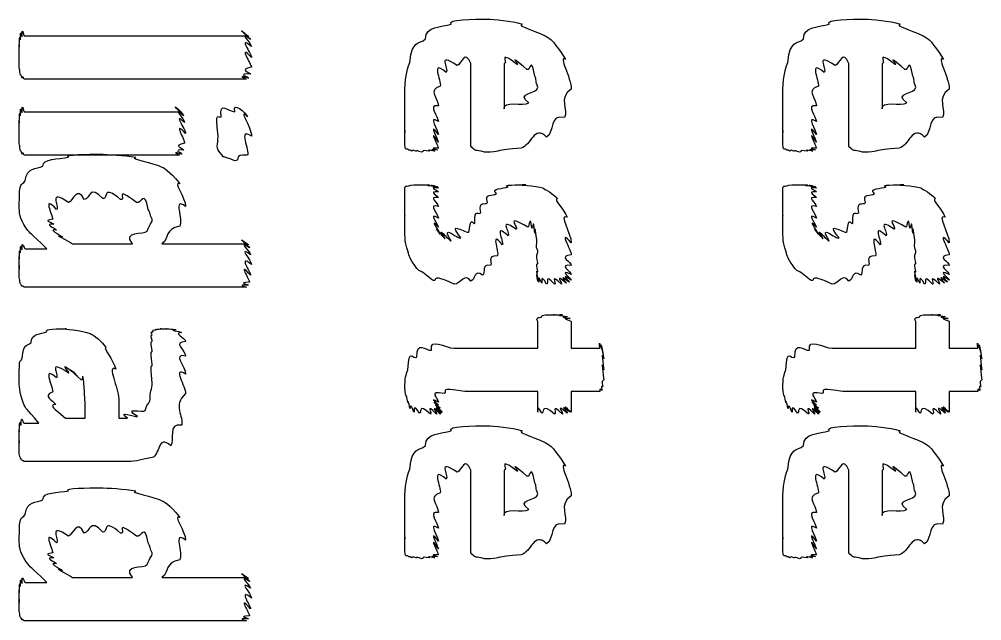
# Model space of a CAD drawing. Header units: millimetres. Extents: x 0 to 33.1, y 1.5 to 45.3.
# Drawn here: x 0.3794 to 0.5916, y 6.2591 to 6.3917 of the extents above; entities that cross this region are included whole.
import ezdxf

# ---------------------------------------------------------------- set-up
doc = ezdxf.new("R2010")
doc.units = ezdxf.units.MM
doc.header["$MEASUREMENT"] = 0
doc.layers.get('0').update_dxf_attribs({"linetype": 'CONTINUOUS'})

msp = doc.modelspace()

# ---------------------------------------------------------------- linework, layer by layer
at = {"color": 11, "linetype": 'Continuous'}
for p, q in [((0.380533, 6.38807), (0.429579, 6.38807)), ((0.479004, 6.36436), (0.479004, 6.38194)), ((0.486382, 6.38194), (0.486382, 6.37196)), ((0.562338, 6.36436), (0.562338, 6.38194)), ((0.569715, 6.38194), (0.569715, 6.37196)), ((0.429579, 6.37853), (0.380533, 6.37853)), ((0.380533, 6.37131), (0.414822, 6.37131)), ((0.414822, 6.36176), (0.380533, 6.36176)), ((0.483344, 6.36242), (0.482042, 6.36242)), ((0.566678, 6.36242), (0.565375, 6.36242)), ((0.426975, 6.36046), (0.426975, 6.36046)), ((0.380751, 6.3411), (0.385525, 6.3411)), ((0.391168, 6.34218), (0.404406, 6.34218)), ((0.410915, 6.34218), (0.429579, 6.34218)), ((0.429579, 6.33263), (0.380533, 6.33263)), ((0.475315, 6.33328), (0.475315, 6.33328)), ((0.558649, 6.33328), (0.558649, 6.33328)), ((0.493761, 6.31917), (0.493761, 6.32503)), ((0.501139, 6.32503), (0.501139, 6.31917)), ((0.577094, 6.31917), (0.577094, 6.32503)), ((0.584472, 6.32503), (0.584472, 6.31917)), ((0.475315, 6.31917), (0.493761, 6.31917)), ((0.501139, 6.31917), (0.507433, 6.31917)), ((0.558649, 6.31917), (0.577094, 6.31917)), ((0.584472, 6.31917), (0.590767, 6.31917)), ((0.493761, 6.30963), (0.477701, 6.30963)), ((0.493761, 6.30507), (0.493761, 6.30963)), ((0.507433, 6.30963), (0.501139, 6.30963)), ((0.501139, 6.30963), (0.501139, 6.30507)), ((0.577094, 6.30963), (0.561035, 6.30963)), ((0.577094, 6.30507), (0.577094, 6.30963)), ((0.590767, 6.30963), (0.584472, 6.30963)), ((0.584472, 6.30963), (0.584472, 6.30507)), ((0.393989, 6.30371), (0.393989, 6.30718)), ((0.401367, 6.30806), (0.401367, 6.30371)), ((0.470107, 6.30464), (0.470107, 6.30464)), ((0.55344, 6.30464), (0.55344, 6.30464)), ((0.380533, 6.30263), (0.383789, 6.30263)), ((0.389649, 6.30371), (0.393989, 6.30371)), ((0.401367, 6.30371), (0.403321, 6.30371)), ((0.403321, 6.29417), (0.380533, 6.29417)), ((0.479004, 6.27468), (0.479004, 6.29226)), ((0.486382, 6.29226), (0.486382, 6.28228)), ((0.562338, 6.27468), (0.562338, 6.29226)), ((0.569715, 6.29226), (0.569715, 6.28228)), ((0.483344, 6.27274), (0.482042, 6.27274)), ((0.566678, 6.27274), (0.565375, 6.27274)), ((0.391168, 6.26861), (0.404406, 6.26861)), ((0.410915, 6.26861), (0.429579, 6.26861)), ((0.380751, 6.26753), (0.385525, 6.26753)), ((0.429579, 6.25906), (0.380533, 6.25906))]:
    msp.add_line(p, q, dxfattribs=at)
for points in [[(0.474664, 6.39063), (0.473579, 6.39171), (0.479656, 6.39171), (0.482693, 6.39171)], [(0.482693, 6.39171), (0.483996, 6.39171), (0.487956, 6.39139), (0.490289, 6.39063)], [(0.557997, 6.39063), (0.556912, 6.39171), (0.562989, 6.39171), (0.566026, 6.39171)], [(0.566026, 6.39171), (0.567329, 6.39171), (0.571289, 6.39139), (0.573622, 6.39063)], [(0.379449, 6.38569), (0.379557, 6.38954), (0.379665, 6.38678), (0.379665, 6.38721)], [(0.379665, 6.38721), (0.379719, 6.39025), (0.379937, 6.38775), (0.3801, 6.38786)], [(0.3801, 6.38786), (0.379992, 6.39057), (0.380371, 6.38807), (0.380533, 6.38807)], [(0.429579, 6.38807), (0.426867, 6.39057), (0.42985, 6.38803), (0.430012, 6.38786)], [(0.430012, 6.38786), (0.427192, 6.39025), (0.430285, 6.38753), (0.430447, 6.38721)], [(0.430447, 6.38721), (0.427463, 6.38954), (0.430664, 6.38629), (0.430664, 6.38569)], [(0.469021, 6.38737), (0.469075, 6.39031), (0.472493, 6.38992), (0.474664, 6.39063)], [(0.490289, 6.39063), (0.488607, 6.39031), (0.494521, 6.38889), (0.496149, 6.38758)], [(0.552354, 6.38737), (0.552408, 6.39031), (0.555826, 6.38992), (0.557997, 6.39063)], [(0.573622, 6.39063), (0.57194, 6.39031), (0.577854, 6.38889), (0.579482, 6.38758)], [(0.379449, 6.38331), (0.379449, 6.38824), (0.379449, 6.38499), (0.379449, 6.38569)], [(0.430664, 6.38569), (0.427463, 6.38824), (0.430664, 6.38417), (0.430664, 6.38331)], [(0.465549, 6.38217), (0.466037, 6.38737), (0.467557, 6.38596), (0.469021, 6.38737)], [(0.496149, 6.38758), (0.496419, 6.38769), (0.498969, 6.38471), (0.499838, 6.38282)], [(0.548882, 6.38217), (0.549371, 6.38737), (0.55089, 6.38596), (0.552354, 6.38737)], [(0.579482, 6.38758), (0.579753, 6.38769), (0.582303, 6.38471), (0.583171, 6.38282)], [(0.430664, 6.38331), (0.427463, 6.3865), (0.430664, 6.38172), (0.430664, 6.38113)], [(0.479004, 6.38194), (0.477756, 6.38519), (0.476942, 6.38183), (0.475965, 6.38151)], [(0.489204, 6.38172), (0.4847, 6.38519), (0.487358, 6.38194), (0.486382, 6.38194)], [(0.491374, 6.38064), (0.486436, 6.38476), (0.490072, 6.38146), (0.489204, 6.38172)], [(0.562338, 6.38194), (0.561089, 6.38519), (0.560275, 6.38183), (0.559299, 6.38151)], [(0.572537, 6.38172), (0.568033, 6.38519), (0.570692, 6.38194), (0.569715, 6.38194)], [(0.574707, 6.38064), (0.569769, 6.38476), (0.573406, 6.38146), (0.572537, 6.38172)], [(0.379449, 6.38113), (0.379449, 6.38189), (0.379449, 6.38243), (0.379449, 6.38331)], [(0.473579, 6.37999), (0.469943, 6.38303), (0.472547, 6.37815), (0.472276, 6.37696)], [(0.475965, 6.38151), (0.471246, 6.38465), (0.474283, 6.38075), (0.473579, 6.37999)], [(0.49311, 6.37913), (0.49235, 6.3839), (0.492079, 6.38021), (0.491374, 6.38064)], [(0.499838, 6.38282), (0.498156, 6.3839), (0.501139, 6.37879), (0.501139, 6.37631)], [(0.556912, 6.37999), (0.553276, 6.38303), (0.555881, 6.37815), (0.55561, 6.37696)], [(0.559299, 6.38151), (0.554579, 6.38465), (0.557617, 6.38075), (0.556912, 6.37999)], [(0.576443, 6.37913), (0.575683, 6.3839), (0.575412, 6.38021), (0.574707, 6.38064)], [(0.583171, 6.38282), (0.581489, 6.3839), (0.584472, 6.37879), (0.584472, 6.37631)], [(0.379665, 6.37961), (0.379557, 6.38058), (0.379557, 6.38043), (0.379449, 6.38113)], [(0.430664, 6.38113), (0.427463, 6.38058), (0.430556, 6.37993), (0.430447, 6.37961)], [(0.464464, 6.375), (0.464464, 6.37869), (0.464789, 6.38015), (0.465549, 6.38217)], [(0.547797, 6.375), (0.547797, 6.37869), (0.548122, 6.38015), (0.548882, 6.38217)], [(0.3801, 6.37875), (0.379719, 6.37983), (0.379775, 6.37918), (0.379665, 6.37961)], [(0.380533, 6.37853), (0.379992, 6.37956), (0.380208, 6.37864), (0.3801, 6.37875)], [(0.430012, 6.37875), (0.426867, 6.37956), (0.429688, 6.37853), (0.429579, 6.37853)], [(0.430447, 6.37961), (0.427192, 6.37983), (0.430122, 6.3789), (0.430012, 6.37875)], [(0.493761, 6.37674), (0.493218, 6.37799), (0.493544, 6.37842), (0.49311, 6.37913)], [(0.577094, 6.37674), (0.576551, 6.37799), (0.576878, 6.37842), (0.576443, 6.37913)], [(0.472276, 6.37696), (0.469347, 6.37608), (0.471843, 6.37435), (0.471843, 6.37261)], [(0.491808, 6.37326), (0.488607, 6.37554), (0.493761, 6.37517), (0.493761, 6.37674)], [(0.501139, 6.37631), (0.498156, 6.37435), (0.500597, 6.37175), (0.499621, 6.37001)], [(0.55561, 6.37696), (0.552681, 6.37608), (0.555176, 6.37435), (0.555176, 6.37261)], [(0.575142, 6.37326), (0.57194, 6.37554), (0.577094, 6.37517), (0.577094, 6.37674)], [(0.584472, 6.37631), (0.581489, 6.37435), (0.583931, 6.37175), (0.582954, 6.37001)], [(0.464464, 6.37067), (0.464464, 6.37435), (0.464464, 6.37343), (0.464464, 6.375)], [(0.547797, 6.37067), (0.547797, 6.37435), (0.547797, 6.37343), (0.547797, 6.375)], [(0.379449, 6.36893), (0.379557, 6.37278), (0.379665, 6.37001), (0.379665, 6.37044)], [(0.379665, 6.37044), (0.379719, 6.37349), (0.379937, 6.37099), (0.3801, 6.3711)], [(0.3801, 6.3711), (0.379992, 6.37381), (0.380371, 6.37131), (0.380533, 6.37131)], [(0.414822, 6.37131), (0.412435, 6.37381), (0.415093, 6.37125), (0.415256, 6.3711)], [(0.415256, 6.3711), (0.412869, 6.37349), (0.41569, 6.37076), (0.41569, 6.37044)], [(0.41569, 6.37044), (0.412978, 6.37278), (0.415907, 6.36951), (0.415907, 6.36893)], [(0.423286, 6.36589), (0.422526, 6.37235), (0.423503, 6.36951), (0.423936, 6.37022)], [(0.423936, 6.37022), (0.423557, 6.37381), (0.42551, 6.37131), (0.426975, 6.37131)], [(0.426975, 6.37131), (0.426432, 6.37381), (0.429363, 6.37099), (0.429796, 6.37022)], [(0.429796, 6.37022), (0.427463, 6.37235), (0.430664, 6.36806), (0.430664, 6.36589)], [(0.471843, 6.37261), (0.469347, 6.37304), (0.471843, 6.37017), (0.471843, 6.36914)], [(0.486382, 6.37196), (0.486003, 6.37392), (0.490506, 6.3724), (0.491808, 6.37326)], [(0.555176, 6.37261), (0.552681, 6.37304), (0.555176, 6.37017), (0.555176, 6.36914)], [(0.569715, 6.37196), (0.569336, 6.37392), (0.573839, 6.3724), (0.575142, 6.37326)], [(0.379449, 6.36654), (0.379449, 6.37147), (0.379449, 6.36822), (0.379449, 6.36893)], [(0.415907, 6.36893), (0.41314, 6.37147), (0.416124, 6.3674), (0.416124, 6.36654)], [(0.464464, 6.36697), (0.464464, 6.37164), (0.464464, 6.36925), (0.464464, 6.37067)], [(0.471843, 6.36914), (0.469347, 6.37088), (0.471843, 6.36708), (0.471843, 6.36632)], [(0.499621, 6.37001), (0.496257, 6.37088), (0.49745, 6.36686), (0.495714, 6.36567)], [(0.547797, 6.36697), (0.547797, 6.37164), (0.547797, 6.36925), (0.547797, 6.37067)], [(0.555176, 6.36914), (0.552681, 6.37088), (0.555176, 6.36708), (0.555176, 6.36632)], [(0.582954, 6.37001), (0.57959, 6.37088), (0.580783, 6.36686), (0.579047, 6.36567)], [(0.416124, 6.36654), (0.41314, 6.36974), (0.416015, 6.36496), (0.415907, 6.36436)], [(0.430664, 6.36589), (0.427463, 6.36817), (0.430339, 6.36253), (0.429796, 6.36176)], [(0.464464, 6.36436), (0.464464, 6.36947), (0.464464, 6.36583), (0.464464, 6.36697)], [(0.471843, 6.36632), (0.469347, 6.36947), (0.471843, 6.36501), (0.471843, 6.36458)], [(0.471843, 6.36458), (0.469347, 6.36843), (0.471843, 6.36361), (0.471843, 6.36328)], [(0.495714, 6.36567), (0.492947, 6.3686), (0.492242, 6.36372), (0.490072, 6.36328)], [(0.547797, 6.36436), (0.547797, 6.36947), (0.547797, 6.36583), (0.547797, 6.36697)], [(0.555176, 6.36632), (0.552681, 6.36947), (0.555176, 6.36501), (0.555176, 6.36458)], [(0.555176, 6.36458), (0.552681, 6.36843), (0.555176, 6.36361), (0.555176, 6.36328)], [(0.579047, 6.36567), (0.576281, 6.3686), (0.575575, 6.36372), (0.573406, 6.36328)], [(0.379449, 6.36436), (0.379449, 6.36513), (0.379449, 6.36567), (0.379449, 6.36654)], [(0.424154, 6.36176), (0.422526, 6.3635), (0.423286, 6.36388), (0.423286, 6.36589)], [(0.379665, 6.36285), (0.379557, 6.36382), (0.379557, 6.36367), (0.379449, 6.36436)], [(0.415907, 6.36436), (0.412978, 6.36382), (0.415799, 6.36317), (0.41569, 6.36285)], [(0.464681, 6.36307), (0.464464, 6.3635), (0.464464, 6.36367), (0.464464, 6.36436)], [(0.479656, 6.36307), (0.478787, 6.36367), (0.479004, 6.36382), (0.479004, 6.36436)], [(0.548014, 6.36307), (0.547797, 6.3635), (0.547797, 6.36367), (0.547797, 6.36436)], [(0.562989, 6.36307), (0.562121, 6.36367), (0.562338, 6.36382), (0.562338, 6.36436)], [(0.3801, 6.36199), (0.379719, 6.36307), (0.379775, 6.36242), (0.379665, 6.36285)], [(0.380533, 6.36176), (0.379992, 6.36279), (0.380208, 6.36187), (0.3801, 6.36199)], [(0.3903, 6.36128), (0.388997, 6.36193), (0.394911, 6.36193), (0.397244, 6.36193)], [(0.397244, 6.36193), (0.398817, 6.36193), (0.402724, 6.36171), (0.405057, 6.36128)], [(0.415256, 6.36199), (0.412435, 6.36279), (0.414931, 6.36176), (0.414822, 6.36176)], [(0.41569, 6.36285), (0.412869, 6.36307), (0.415528, 6.36214), (0.415256, 6.36199)], [(0.426975, 6.36046), (0.423719, 6.36193), (0.424696, 6.36089), (0.424154, 6.36176)], [(0.429796, 6.36176), (0.426432, 6.36193), (0.428386, 6.36046), (0.426975, 6.36046)], [(0.465332, 6.36285), (0.464899, 6.36322), (0.464953, 6.36296), (0.464681, 6.36307)], [(0.465983, 6.36263), (0.465332, 6.36307), (0.465603, 6.36274), (0.465332, 6.36285)], [(0.466851, 6.36263), (0.465767, 6.36307), (0.466254, 6.36263), (0.465983, 6.36263)], [(0.468153, 6.36242), (0.466471, 6.36296), (0.467285, 6.36253), (0.466851, 6.36263)], [(0.469889, 6.36263), (0.467611, 6.36296), (0.468858, 6.36242), (0.468153, 6.36242)], [(0.470975, 6.36263), (0.468479, 6.36307), (0.470324, 6.36263), (0.469889, 6.36263)], [(0.471625, 6.36285), (0.469075, 6.36307), (0.471246, 6.36263), (0.470975, 6.36263)], [(0.471843, 6.36328), (0.469347, 6.36339), (0.471733, 6.36301), (0.471625, 6.36285)], [(0.482042, 6.36242), (0.479764, 6.36296), (0.480197, 6.36263), (0.479656, 6.36307)], [(0.490072, 6.36328), (0.484104, 6.36296), (0.485786, 6.36242), (0.483344, 6.36242)], [(0.548665, 6.36285), (0.548232, 6.36322), (0.548286, 6.36296), (0.548014, 6.36307)], [(0.549317, 6.36263), (0.548665, 6.36307), (0.548936, 6.36274), (0.548665, 6.36285)], [(0.550185, 6.36263), (0.5491, 6.36307), (0.549588, 6.36263), (0.549317, 6.36263)], [(0.551486, 6.36242), (0.549804, 6.36296), (0.550618, 6.36253), (0.550185, 6.36263)], [(0.553222, 6.36263), (0.550944, 6.36296), (0.552192, 6.36242), (0.551486, 6.36242)], [(0.554308, 6.36263), (0.551812, 6.36307), (0.553657, 6.36263), (0.553222, 6.36263)], [(0.554958, 6.36285), (0.552408, 6.36307), (0.554579, 6.36263), (0.554308, 6.36263)], [(0.555176, 6.36328), (0.552681, 6.36339), (0.555067, 6.36301), (0.554958, 6.36285)], [(0.565375, 6.36242), (0.563097, 6.36296), (0.563531, 6.36263), (0.562989, 6.36307)], [(0.573406, 6.36328), (0.567437, 6.36296), (0.569119, 6.36242), (0.566678, 6.36242)], [(0.380751, 6.35607), (0.381293, 6.35932), (0.383029, 6.35846), (0.384657, 6.35932)], [(0.384657, 6.35932), (0.384494, 6.36106), (0.388129, 6.36083), (0.3903, 6.36128)], [(0.405057, 6.36128), (0.403429, 6.36094), (0.409289, 6.35997), (0.410915, 6.3591)], [(0.410915, 6.3591), (0.411404, 6.35906), (0.413954, 6.35688), (0.414822, 6.35542)], [(0.379449, 6.35064), (0.379449, 6.35661), (0.379883, 6.35465), (0.380751, 6.35607)], [(0.393772, 6.35194), (0.392307, 6.35514), (0.391276, 6.35161), (0.3903, 6.35129)], [(0.397894, 6.35215), (0.394911, 6.35542), (0.395074, 6.35211), (0.393772, 6.35194)], [(0.401801, 6.35194), (0.397678, 6.35542), (0.399197, 6.35215), (0.397894, 6.35215)], [(0.405274, 6.35129), (0.400282, 6.35514), (0.403103, 6.35183), (0.401801, 6.35194)], [(0.414822, 6.35542), (0.41314, 6.35618), (0.416124, 6.35232), (0.416124, 6.35042)], [(0.464464, 6.35454), (0.464464, 6.35493), (0.464735, 6.35487), (0.465332, 6.35499)], [(0.465332, 6.35499), (0.465767, 6.35519), (0.46696, 6.35519), (0.468153, 6.35519)], [(0.468153, 6.35519), (0.467611, 6.35519), (0.469456, 6.35519), (0.469889, 6.35519)], [(0.469889, 6.35519), (0.468479, 6.35508), (0.470649, 6.35499), (0.470975, 6.35499)], [(0.470975, 6.35499), (0.469075, 6.35508), (0.471463, 6.35493), (0.471625, 6.35476)], [(0.48725, 6.35476), (0.485406, 6.35519), (0.489692, 6.35519), (0.491157, 6.35519)], [(0.491157, 6.35519), (0.488172, 6.35519), (0.493653, 6.35499), (0.494846, 6.35454)], [(0.547797, 6.35454), (0.547797, 6.35493), (0.548068, 6.35487), (0.548665, 6.35499)], [(0.548665, 6.35499), (0.5491, 6.35519), (0.550293, 6.35519), (0.551486, 6.35519)], [(0.551486, 6.35519), (0.550944, 6.35519), (0.552789, 6.35519), (0.553222, 6.35519)], [(0.553222, 6.35519), (0.551812, 6.35508), (0.553982, 6.35499), (0.554308, 6.35499)], [(0.554308, 6.35499), (0.552408, 6.35508), (0.554796, 6.35493), (0.554958, 6.35476)], [(0.570583, 6.35476), (0.568739, 6.35519), (0.573025, 6.35519), (0.57449, 6.35519)], [(0.57449, 6.35519), (0.571506, 6.35519), (0.576986, 6.35499), (0.578179, 6.35454)], [(0.387696, 6.34978), (0.384332, 6.35325), (0.386828, 6.34847), (0.386828, 6.3476)], [(0.3903, 6.35129), (0.385633, 6.35444), (0.3884, 6.35037), (0.387696, 6.34978)], [(0.407878, 6.34978), (0.407064, 6.35444), (0.406412, 6.35086), (0.405274, 6.35129)], [(0.464464, 6.35325), (0.464464, 6.35449), (0.464464, 6.35428), (0.464464, 6.35454)], [(0.464464, 6.35129), (0.464464, 6.35335), (0.464464, 6.35271), (0.464464, 6.35325)], [(0.471625, 6.35476), (0.469347, 6.35476), (0.471843, 6.35454), (0.471843, 6.35454)], [(0.471843, 6.35454), (0.469347, 6.35449), (0.471843, 6.354), (0.471843, 6.35368)], [(0.471843, 6.35368), (0.469347, 6.35379), (0.471843, 6.35281), (0.471843, 6.35238)], [(0.482693, 6.35129), (0.481825, 6.35335), (0.483886, 6.35271), (0.484646, 6.35325)], [(0.484646, 6.35325), (0.483236, 6.35449), (0.486219, 6.35433), (0.48725, 6.35476)], [(0.494846, 6.35454), (0.495281, 6.35422), (0.497233, 6.35319), (0.498101, 6.35215)], [(0.547797, 6.35325), (0.547797, 6.35449), (0.547797, 6.35428), (0.547797, 6.35454)], [(0.547797, 6.35129), (0.547797, 6.35335), (0.547797, 6.35271), (0.547797, 6.35325)], [(0.554958, 6.35476), (0.552681, 6.35476), (0.555176, 6.35454), (0.555176, 6.35454)], [(0.555176, 6.35454), (0.552681, 6.35449), (0.555176, 6.354), (0.555176, 6.35368)], [(0.555176, 6.35368), (0.552681, 6.35379), (0.555176, 6.35281), (0.555176, 6.35238)], [(0.566026, 6.35129), (0.565158, 6.35335), (0.567219, 6.35271), (0.567979, 6.35325)], [(0.567979, 6.35325), (0.566569, 6.35449), (0.569553, 6.35433), (0.570583, 6.35476)], [(0.578179, 6.35454), (0.578614, 6.35422), (0.580567, 6.35319), (0.581435, 6.35215)], [(0.416124, 6.35042), (0.41314, 6.35271), (0.41569, 6.34739), (0.414822, 6.34608)], [(0.464464, 6.34868), (0.464464, 6.35172), (0.464464, 6.35042), (0.464464, 6.35129)], [(0.471843, 6.35238), (0.469347, 6.35275), (0.471843, 6.35118), (0.471843, 6.35042)], [(0.471843, 6.35042), (0.469347, 6.35118), (0.471843, 6.34868), (0.471843, 6.34782)], [(0.481174, 6.34912), (0.480632, 6.35189), (0.482096, 6.35058), (0.482693, 6.35129)], [(0.498101, 6.35215), (0.497017, 6.35206), (0.499675, 6.34967), (0.500271, 6.34804)], [(0.547797, 6.34868), (0.547797, 6.35172), (0.547797, 6.35042), (0.547797, 6.35129)], [(0.555176, 6.35238), (0.552681, 6.35275), (0.555176, 6.35118), (0.555176, 6.35042)], [(0.555176, 6.35042), (0.552681, 6.35118), (0.555176, 6.34868), (0.555176, 6.34782)], [(0.564507, 6.34912), (0.563965, 6.35189), (0.565429, 6.35058), (0.566026, 6.35129)], [(0.581435, 6.35215), (0.58035, 6.35206), (0.583008, 6.34967), (0.583604, 6.34804)], [(0.380968, 6.34565), (0.379449, 6.34804), (0.379449, 6.3489), (0.379449, 6.35064)], [(0.408746, 6.3476), (0.408203, 6.34847), (0.408421, 6.34907), (0.407878, 6.34978)], [(0.464464, 6.34543), (0.464464, 6.34988), (0.464464, 6.34771), (0.464464, 6.34868)], [(0.471843, 6.34782), (0.469347, 6.34944), (0.471843, 6.34631), (0.471843, 6.34586)], [(0.478569, 6.34478), (0.479058, 6.34885), (0.479546, 6.34603), (0.479872, 6.34674)], [(0.479872, 6.34674), (0.479764, 6.35032), (0.48074, 6.34825), (0.481174, 6.34912)], [(0.49159, 6.34586), (0.486165, 6.34901), (0.489692, 6.34576), (0.488986, 6.34543)], [(0.492458, 6.34565), (0.492079, 6.34901), (0.491863, 6.34586), (0.49159, 6.34586)], [(0.500271, 6.34804), (0.498156, 6.34885), (0.501139, 6.34457), (0.501139, 6.34239)], [(0.547797, 6.34543), (0.547797, 6.34988), (0.547797, 6.34771), (0.547797, 6.34868)], [(0.555176, 6.34782), (0.552681, 6.34944), (0.555176, 6.34631), (0.555176, 6.34586)], [(0.561903, 6.34478), (0.562392, 6.34885), (0.562879, 6.34603), (0.563206, 6.34674)], [(0.563206, 6.34674), (0.563097, 6.35032), (0.564074, 6.34825), (0.564507, 6.34912)], [(0.574924, 6.34586), (0.569499, 6.34901), (0.573025, 6.34576), (0.572319, 6.34543)], [(0.575792, 6.34565), (0.575412, 6.34901), (0.575196, 6.34586), (0.574924, 6.34586)], [(0.583604, 6.34804), (0.581489, 6.34885), (0.584472, 6.34457), (0.584472, 6.34239)], [(0.386828, 6.3476), (0.384332, 6.34733), (0.386882, 6.34685), (0.387044, 6.34651)], [(0.387044, 6.34651), (0.384657, 6.34663), (0.387369, 6.34565), (0.387696, 6.34521)], [(0.407661, 6.345), (0.408203, 6.34674), (0.408746, 6.34663), (0.408746, 6.3476)], [(0.471843, 6.34586), (0.46951, 6.34842), (0.472114, 6.34478), (0.472276, 6.34435)], [(0.472276, 6.34435), (0.469943, 6.34739), (0.472928, 6.34343), (0.473361, 6.34326)], [(0.473361, 6.34326), (0.470811, 6.34694), (0.474229, 6.34283), (0.474664, 6.34283)], [(0.474664, 6.34283), (0.472114, 6.34694), (0.476238, 6.34304), (0.476833, 6.34347)], [(0.476833, 6.34347), (0.473415, 6.34771), (0.478136, 6.34424), (0.478569, 6.34478)], [(0.48725, 6.34392), (0.483832, 6.34711), (0.486382, 6.34272), (0.485949, 6.34196)], [(0.488986, 6.34543), (0.484864, 6.34825), (0.487793, 6.34451), (0.48725, 6.34392)], [(0.49311, 6.34457), (0.492676, 6.34858), (0.492731, 6.34538), (0.492458, 6.34565)], [(0.493544, 6.34304), (0.492947, 6.34771), (0.493218, 6.34413), (0.49311, 6.34457)], [(0.555176, 6.34586), (0.552843, 6.34842), (0.555447, 6.34478), (0.55561, 6.34435)], [(0.55561, 6.34435), (0.553276, 6.34739), (0.556261, 6.34343), (0.556694, 6.34326)], [(0.556694, 6.34326), (0.554144, 6.34694), (0.557563, 6.34283), (0.557997, 6.34283)], [(0.557997, 6.34283), (0.555447, 6.34694), (0.559571, 6.34304), (0.560167, 6.34347)], [(0.560167, 6.34347), (0.556749, 6.34771), (0.561469, 6.34424), (0.561903, 6.34478)], [(0.570583, 6.34392), (0.567165, 6.34711), (0.569715, 6.34272), (0.569282, 6.34196)], [(0.572319, 6.34543), (0.568197, 6.34825), (0.571126, 6.34451), (0.570583, 6.34392)], [(0.576443, 6.34457), (0.57601, 6.34858), (0.576064, 6.34538), (0.575792, 6.34565)], [(0.576878, 6.34304), (0.576281, 6.34771), (0.576551, 6.34413), (0.576443, 6.34457)], [(0.385525, 6.3411), (0.381619, 6.34489), (0.382107, 6.34407), (0.380968, 6.34565)], [(0.387696, 6.34521), (0.385362, 6.3456), (0.388564, 6.34413), (0.388997, 6.34369)], [(0.388997, 6.34369), (0.386393, 6.34472), (0.3903, 6.34278), (0.391168, 6.34218)], [(0.404406, 6.34218), (0.402126, 6.34517), (0.406901, 6.34413), (0.407661, 6.345)], [(0.414822, 6.34608), (0.411404, 6.34543), (0.412651, 6.34347), (0.410915, 6.34218)], [(0.465115, 6.34065), (0.464464, 6.34233), (0.464464, 6.34369), (0.464464, 6.34543)], [(0.485949, 6.34196), (0.483128, 6.34554), (0.485297, 6.34033), (0.484864, 6.33957)], [(0.501139, 6.34239), (0.498156, 6.34581), (0.501139, 6.34065), (0.501139, 6.33979)], [(0.548449, 6.34065), (0.547797, 6.34233), (0.547797, 6.34369), (0.547797, 6.34543)], [(0.569282, 6.34196), (0.566461, 6.34554), (0.568631, 6.34033), (0.568197, 6.33957)], [(0.584472, 6.34239), (0.581489, 6.34581), (0.584472, 6.34065), (0.584472, 6.33979)], [(0.379449, 6.33892), (0.379557, 6.34239), (0.379665, 6.33979), (0.379665, 6.34022)], [(0.379665, 6.34022), (0.379719, 6.34315), (0.379937, 6.34076), (0.3801, 6.34088)], [(0.3801, 6.34088), (0.379992, 6.34343), (0.380425, 6.3411), (0.380751, 6.3411)], [(0.429579, 6.34218), (0.426867, 6.34413), (0.42985, 6.34212), (0.430012, 6.34196)], [(0.430012, 6.34196), (0.427192, 6.34386), (0.430231, 6.34164), (0.430231, 6.34131)], [(0.430231, 6.34131), (0.4273, 6.34315), (0.430447, 6.34039), (0.430447, 6.33979)], [(0.493761, 6.34065), (0.493218, 6.34174), (0.493653, 6.34233), (0.493544, 6.34304)], [(0.577094, 6.34065), (0.576551, 6.34174), (0.576986, 6.34233), (0.576878, 6.34304)], [(0.379449, 6.33675), (0.379449, 6.34142), (0.379449, 6.33838), (0.379449, 6.33892)], [(0.430447, 6.33979), (0.427463, 6.34196), (0.430664, 6.33849), (0.430664, 6.33762)], [(0.467068, 6.33675), (0.465332, 6.33931), (0.465549, 6.33908), (0.465115, 6.34065)], [(0.493761, 6.33806), (0.493218, 6.3399), (0.493761, 6.33968), (0.493761, 6.34065)], [(0.550401, 6.33675), (0.548665, 6.33931), (0.548882, 6.33908), (0.548449, 6.34065)], [(0.577094, 6.33806), (0.576551, 6.3399), (0.577094, 6.33968), (0.577094, 6.34065)], [(0.379449, 6.33479), (0.379449, 6.33979), (0.379449, 6.33604), (0.379449, 6.33675)], [(0.430447, 6.33524), (0.4273, 6.33882), (0.430339, 6.33404), (0.430231, 6.33371)], [(0.430664, 6.33762), (0.427463, 6.34011), (0.430556, 6.33583), (0.430447, 6.33524)], [(0.484864, 6.33957), (0.48226, 6.33946), (0.483886, 6.33817), (0.483344, 6.3374)], [(0.493761, 6.3361), (0.493218, 6.33843), (0.493761, 6.33735), (0.493761, 6.33806)], [(0.501139, 6.33979), (0.498156, 6.33946), (0.501139, 6.33817), (0.501139, 6.3374)], [(0.568197, 6.33957), (0.565593, 6.33946), (0.567219, 6.33817), (0.566678, 6.3374)], [(0.577094, 6.3361), (0.576551, 6.33843), (0.577094, 6.33735), (0.577094, 6.33806)], [(0.584472, 6.33979), (0.581489, 6.33946), (0.584472, 6.33817), (0.584472, 6.3374)], [(0.47054, 6.33415), (0.467176, 6.33713), (0.468044, 6.33561), (0.467068, 6.33675)], [(0.475315, 6.33328), (0.469781, 6.33599), (0.471843, 6.33361), (0.47054, 6.33415)], [(0.479004, 6.33393), (0.477756, 6.33599), (0.476725, 6.33328), (0.475315, 6.33328)], [(0.481608, 6.33524), (0.479764, 6.33669), (0.479981, 6.33425), (0.479004, 6.33393)], [(0.483344, 6.3374), (0.481228, 6.33783), (0.482314, 6.33583), (0.481608, 6.33524)], [(0.493761, 6.33479), (0.493218, 6.33729), (0.493761, 6.33556), (0.493761, 6.3361)], [(0.493761, 6.33393), (0.493218, 6.33669), (0.493761, 6.33453), (0.493761, 6.33479)], [(0.493978, 6.33371), (0.493218, 6.33626), (0.493761, 6.33382), (0.493761, 6.33393)], [(0.494629, 6.3335), (0.493544, 6.3361), (0.494086, 6.33361), (0.493978, 6.33371)], [(0.495714, 6.33328), (0.494086, 6.33599), (0.4949, 6.33339), (0.494629, 6.3335)], [(0.49745, 6.33328), (0.495117, 6.33599), (0.496257, 6.33328), (0.495714, 6.33328)], [(0.498969, 6.33328), (0.496257, 6.33599), (0.497993, 6.33328), (0.49745, 6.33328)], [(0.500054, 6.3335), (0.497125, 6.33599), (0.499403, 6.33328), (0.498969, 6.33328)], [(0.500706, 6.33371), (0.497721, 6.3361), (0.500325, 6.3335), (0.500054, 6.3335)], [(0.501139, 6.3374), (0.498156, 6.33783), (0.501139, 6.33589), (0.501139, 6.33544)], [(0.501139, 6.33544), (0.498156, 6.33686), (0.501139, 6.33447), (0.501139, 6.33415)], [(0.501139, 6.33415), (0.498156, 6.33626), (0.500976, 6.33371), (0.500706, 6.33371)], [(0.553874, 6.33415), (0.55051, 6.33713), (0.551378, 6.33561), (0.550401, 6.33675)], [(0.558649, 6.33328), (0.553114, 6.33599), (0.555176, 6.33361), (0.553874, 6.33415)], [(0.562338, 6.33393), (0.561089, 6.33599), (0.560058, 6.33328), (0.558649, 6.33328)], [(0.564942, 6.33524), (0.563097, 6.33669), (0.563314, 6.33425), (0.562338, 6.33393)], [(0.566678, 6.3374), (0.564561, 6.33783), (0.565647, 6.33583), (0.564942, 6.33524)], [(0.577094, 6.33479), (0.576551, 6.33729), (0.577094, 6.33556), (0.577094, 6.3361)], [(0.577094, 6.33393), (0.576551, 6.33669), (0.577094, 6.33453), (0.577094, 6.33479)], [(0.577311, 6.33371), (0.576551, 6.33626), (0.577094, 6.33382), (0.577094, 6.33393)], [(0.577963, 6.3335), (0.576878, 6.3361), (0.577419, 6.33361), (0.577311, 6.33371)], [(0.579047, 6.33328), (0.577419, 6.33599), (0.578233, 6.33339), (0.577963, 6.3335)], [(0.580783, 6.33328), (0.57845, 6.33599), (0.57959, 6.33328), (0.579047, 6.33328)], [(0.582303, 6.33328), (0.57959, 6.33599), (0.581326, 6.33328), (0.580783, 6.33328)], [(0.583387, 6.3335), (0.580458, 6.33599), (0.582736, 6.33328), (0.582303, 6.33328)], [(0.584039, 6.33371), (0.581054, 6.3361), (0.583658, 6.3335), (0.583387, 6.3335)], [(0.584472, 6.3374), (0.581489, 6.33783), (0.584472, 6.33589), (0.584472, 6.33544)], [(0.584472, 6.33544), (0.581489, 6.33686), (0.584472, 6.33447), (0.584472, 6.33415)], [(0.584472, 6.33415), (0.581489, 6.33626), (0.58431, 6.33371), (0.584039, 6.33371)], [(0.379665, 6.3335), (0.379557, 6.33404), (0.379557, 6.33425), (0.379449, 6.33479)], [(0.3801, 6.33285), (0.379719, 6.33344), (0.379775, 6.33322), (0.379665, 6.3335)], [(0.380533, 6.33263), (0.379992, 6.33317), (0.380208, 6.33274), (0.3801, 6.33285)], [(0.430012, 6.33306), (0.426867, 6.33317), (0.429688, 6.33263), (0.429579, 6.33263)], [(0.430231, 6.33371), (0.427192, 6.33361), (0.430122, 6.33322), (0.430012, 6.33306)], [(0.493761, 6.32503), (0.493218, 6.32601), (0.494032, 6.32585), (0.494629, 6.32611)], [(0.494629, 6.32611), (0.494412, 6.32656), (0.496149, 6.32656), (0.49745, 6.32656)], [(0.49745, 6.32656), (0.496419, 6.32656), (0.498753, 6.32656), (0.499186, 6.32656)], [(0.499186, 6.32656), (0.497287, 6.32644), (0.499946, 6.32628), (0.500271, 6.32611)], [(0.500271, 6.32611), (0.497885, 6.32611), (0.50076, 6.32585), (0.500922, 6.32568)], [(0.500922, 6.32568), (0.498156, 6.32585), (0.501139, 6.32536), (0.501139, 6.32503)], [(0.577094, 6.32503), (0.576551, 6.32601), (0.577365, 6.32585), (0.577963, 6.32611)], [(0.577963, 6.32611), (0.577746, 6.32656), (0.579482, 6.32656), (0.580783, 6.32656)], [(0.580783, 6.32656), (0.579753, 6.32656), (0.582086, 6.32656), (0.582519, 6.32656)], [(0.582519, 6.32656), (0.580621, 6.32644), (0.583279, 6.32628), (0.583604, 6.32611)], [(0.583604, 6.32611), (0.581218, 6.32611), (0.584093, 6.32585), (0.584256, 6.32568)], [(0.584256, 6.32568), (0.581489, 6.32585), (0.584472, 6.32536), (0.584472, 6.32503)], [(0.385525, 6.32281), (0.384765, 6.32346), (0.388238, 6.32346), (0.389865, 6.32346)], [(0.389865, 6.32346), (0.3884, 6.32346), (0.393608, 6.32314), (0.395074, 6.32238)], [(0.408962, 6.32281), (0.408529, 6.32319), (0.409289, 6.32314), (0.409614, 6.32324)], [(0.409614, 6.32324), (0.409071, 6.32335), (0.410265, 6.32335), (0.410699, 6.32346)], [(0.410699, 6.32346), (0.409939, 6.32346), (0.411567, 6.32346), (0.412001, 6.32346)], [(0.412001, 6.32346), (0.411242, 6.32346), (0.413519, 6.3234), (0.413954, 6.32324)], [(0.413954, 6.32324), (0.41211, 6.32319), (0.414822, 6.32292), (0.415256, 6.3226)], [(0.382053, 6.32042), (0.382161, 6.32249), (0.384224, 6.32226), (0.385525, 6.32281)], [(0.395074, 6.32238), (0.395942, 6.32206), (0.397678, 6.32064), (0.398546, 6.31933)], [(0.408746, 6.32215), (0.408203, 6.32292), (0.4088, 6.32269), (0.408962, 6.32281)], [(0.408746, 6.32086), (0.408203, 6.32232), (0.408746, 6.32189), (0.408746, 6.32215)], [(0.408746, 6.31868), (0.408203, 6.32118), (0.408746, 6.32032), (0.408746, 6.32086)], [(0.415256, 6.3226), (0.41314, 6.32249), (0.416124, 6.3215), (0.416124, 6.32064)], [(0.467068, 6.31722), (0.467068, 6.32107), (0.469021, 6.31847), (0.470324, 6.31874)], [(0.470324, 6.31874), (0.469781, 6.32167), (0.473415, 6.31917), (0.475315, 6.31917)], [(0.507433, 6.31917), (0.507107, 6.32167), (0.507704, 6.31912), (0.507867, 6.31896)], [(0.507867, 6.31896), (0.507433, 6.32135), (0.508083, 6.31863), (0.508083, 6.31831)], [(0.550401, 6.31722), (0.550401, 6.32107), (0.552354, 6.31847), (0.553657, 6.31874)], [(0.553657, 6.31874), (0.553114, 6.32167), (0.556749, 6.31917), (0.558649, 6.31917)], [(0.590767, 6.31917), (0.59044, 6.32167), (0.591037, 6.31912), (0.5912, 6.31896)], [(0.5912, 6.31896), (0.590767, 6.32135), (0.591417, 6.31863), (0.591417, 6.31831)], [(0.3801, 6.31694), (0.380317, 6.32042), (0.381185, 6.31944), (0.382053, 6.32042)], [(0.398546, 6.31933), (0.397786, 6.31944), (0.400282, 6.31646), (0.400717, 6.31456)], [(0.408746, 6.31565), (0.408203, 6.31944), (0.408746, 6.31782), (0.408746, 6.31868)], [(0.416124, 6.32064), (0.41314, 6.32058), (0.416124, 6.31858), (0.416124, 6.31739)], [(0.465115, 6.3144), (0.465332, 6.31961), (0.4662, 6.31651), (0.467068, 6.31722)], [(0.508083, 6.31831), (0.507542, 6.32064), (0.508301, 6.31739), (0.508301, 6.31679)], [(0.508301, 6.31679), (0.507542, 6.31933), (0.508301, 6.31526), (0.508301, 6.3144)], [(0.548449, 6.3144), (0.548665, 6.31961), (0.549533, 6.31651), (0.550401, 6.31722)], [(0.591417, 6.31831), (0.590875, 6.32064), (0.591635, 6.31739), (0.591635, 6.31679)], [(0.591635, 6.31679), (0.590875, 6.31933), (0.591635, 6.31526), (0.591635, 6.3144)], [(0.379449, 6.31239), (0.379449, 6.31782), (0.379665, 6.31565), (0.3801, 6.31694)], [(0.3903, 6.31369), (0.385525, 6.31694), (0.388238, 6.31337), (0.387696, 6.31261)], [(0.391818, 6.31347), (0.387261, 6.31694), (0.390842, 6.31369), (0.3903, 6.31369)], [(0.408746, 6.31153), (0.408203, 6.31694), (0.408746, 6.31435), (0.408746, 6.31565)], [(0.416124, 6.31739), (0.41314, 6.31825), (0.416124, 6.31494), (0.416124, 6.31347)], [(0.508301, 6.3144), (0.507542, 6.3176), (0.508301, 6.31282), (0.508301, 6.31222)], [(0.591635, 6.3144), (0.590875, 6.3176), (0.591635, 6.31282), (0.591635, 6.31222)], [(0.387696, 6.31261), (0.384332, 6.31554), (0.386828, 6.31087), (0.386828, 6.30957)], [(0.393121, 6.31218), (0.388238, 6.31651), (0.392361, 6.31321), (0.391818, 6.31347)], [(0.393772, 6.31022), (0.393446, 6.31538), (0.393392, 6.31164), (0.393121, 6.31218)], [(0.400717, 6.31456), (0.398654, 6.31554), (0.401367, 6.31039), (0.401367, 6.30806)], [(0.416124, 6.31347), (0.41314, 6.31538), (0.416124, 6.3106), (0.416124, 6.30914)], [(0.464464, 6.31028), (0.464464, 6.31267), (0.464681, 6.31326), (0.465115, 6.3144)], [(0.547797, 6.31028), (0.547797, 6.31267), (0.548014, 6.31326), (0.548449, 6.3144)], [(0.380317, 6.30718), (0.379449, 6.30974), (0.379449, 6.31065), (0.379449, 6.31239)], [(0.408311, 6.30783), (0.408203, 6.30946), (0.408746, 6.31011), (0.408746, 6.31153)], [(0.464681, 6.30875), (0.464464, 6.31049), (0.464464, 6.30974), (0.464464, 6.31028)], [(0.477701, 6.30963), (0.471246, 6.31065), (0.474121, 6.30951), (0.473144, 6.30919)], [(0.507867, 6.30985), (0.507107, 6.31065), (0.507542, 6.30963), (0.507433, 6.30963)], [(0.508083, 6.31071), (0.507433, 6.31093), (0.507975, 6.31), (0.507867, 6.30985)], [(0.508301, 6.31222), (0.507542, 6.31168), (0.508192, 6.31104), (0.508083, 6.31071)], [(0.548014, 6.30875), (0.547797, 6.31049), (0.547797, 6.30974), (0.547797, 6.31028)], [(0.561035, 6.30963), (0.554579, 6.31065), (0.557454, 6.30951), (0.556478, 6.30919)], [(0.5912, 6.30985), (0.59044, 6.31065), (0.590875, 6.30963), (0.590767, 6.30963)], [(0.591417, 6.31071), (0.590767, 6.31093), (0.591308, 6.31), (0.5912, 6.30985)], [(0.591635, 6.31222), (0.590875, 6.31168), (0.591525, 6.31104), (0.591417, 6.31071)], [(0.386828, 6.30957), (0.384332, 6.3086), (0.387044, 6.30761), (0.387478, 6.30675)], [(0.393989, 6.30718), (0.393772, 6.30914), (0.393881, 6.30935), (0.393772, 6.31022)], [(0.416124, 6.30914), (0.41314, 6.30653), (0.415799, 6.3041), (0.415256, 6.30219)], [(0.465115, 6.30724), (0.464735, 6.30951), (0.464789, 6.30821), (0.464681, 6.30875)], [(0.465549, 6.30593), (0.465007, 6.30865), (0.465224, 6.30681), (0.465115, 6.30724)], [(0.473144, 6.30919), (0.469347, 6.30994), (0.471843, 6.30811), (0.471843, 6.30724)], [(0.471843, 6.30724), (0.469347, 6.30875), (0.471843, 6.30675), (0.471843, 6.30658)], [(0.471843, 6.30658), (0.46951, 6.30832), (0.472114, 6.3061), (0.472276, 6.30593)], [(0.548449, 6.30724), (0.548068, 6.30951), (0.548122, 6.30821), (0.548014, 6.30875)], [(0.548882, 6.30593), (0.54834, 6.30865), (0.548557, 6.30681), (0.548449, 6.30724)], [(0.556478, 6.30919), (0.552681, 6.30994), (0.555176, 6.30811), (0.555176, 6.30724)], [(0.555176, 6.30724), (0.552681, 6.30875), (0.555176, 6.30675), (0.555176, 6.30658)], [(0.555176, 6.30658), (0.552843, 6.30832), (0.555447, 6.3061), (0.55561, 6.30593)], [(0.383789, 6.30263), (0.380751, 6.30626), (0.381022, 6.30544), (0.380317, 6.30718)], [(0.387478, 6.30675), (0.385362, 6.30669), (0.388781, 6.30474), (0.389649, 6.30371)], [(0.40549, 6.30414), (0.402126, 6.30626), (0.406793, 6.3049), (0.407226, 6.30544)], [(0.407226, 6.30544), (0.407769, 6.3074), (0.408149, 6.30686), (0.408311, 6.30783)], [(0.466417, 6.30507), (0.46544, 6.30778), (0.465821, 6.3055), (0.465549, 6.30593)], [(0.467719, 6.30485), (0.466037, 6.30746), (0.466689, 6.30496), (0.466417, 6.30507)], [(0.470107, 6.30464), (0.467176, 6.30735), (0.468261, 6.30474), (0.467719, 6.30485)], [(0.471408, 6.30464), (0.468804, 6.30735), (0.470649, 6.30464), (0.470107, 6.30464)], [(0.472276, 6.30464), (0.46951, 6.30735), (0.471843, 6.30464), (0.471408, 6.30464)], [(0.472276, 6.30593), (0.469781, 6.30789), (0.472493, 6.30544), (0.472493, 6.30528)], [(0.472493, 6.30485), (0.469781, 6.30735), (0.472385, 6.30464), (0.472276, 6.30464)], [(0.472493, 6.30528), (0.469943, 6.30761), (0.472711, 6.30507), (0.472711, 6.30507)], [(0.472711, 6.30507), (0.469943, 6.30746), (0.472601, 6.30485), (0.472493, 6.30485)], [(0.494629, 6.30485), (0.493218, 6.30746), (0.493761, 6.30496), (0.493761, 6.30507)], [(0.49745, 6.30464), (0.494412, 6.30735), (0.495171, 6.30474), (0.494629, 6.30485)], [(0.499186, 6.30464), (0.496419, 6.30735), (0.498156, 6.30464), (0.49745, 6.30464)], [(0.500271, 6.30485), (0.497287, 6.30735), (0.499621, 6.30464), (0.499186, 6.30464)], [(0.500922, 6.30507), (0.497885, 6.30746), (0.500543, 6.30485), (0.500271, 6.30485)], [(0.501139, 6.30507), (0.498156, 6.30761), (0.501031, 6.30507), (0.500922, 6.30507)], [(0.54975, 6.30507), (0.548774, 6.30778), (0.549154, 6.3055), (0.548882, 6.30593)], [(0.551053, 6.30485), (0.549371, 6.30746), (0.550022, 6.30496), (0.54975, 6.30507)], [(0.55344, 6.30464), (0.55051, 6.30735), (0.551594, 6.30474), (0.551053, 6.30485)], [(0.554742, 6.30464), (0.552137, 6.30735), (0.553982, 6.30464), (0.55344, 6.30464)], [(0.55561, 6.30464), (0.552843, 6.30735), (0.555176, 6.30464), (0.554742, 6.30464)], [(0.55561, 6.30593), (0.553114, 6.30789), (0.555826, 6.30544), (0.555826, 6.30528)], [(0.555826, 6.30485), (0.553114, 6.30735), (0.555718, 6.30464), (0.55561, 6.30464)], [(0.555826, 6.30528), (0.553276, 6.30761), (0.556044, 6.30507), (0.556044, 6.30507)], [(0.556044, 6.30507), (0.553276, 6.30746), (0.555935, 6.30485), (0.555826, 6.30485)], [(0.577963, 6.30485), (0.576551, 6.30746), (0.577094, 6.30496), (0.577094, 6.30507)], [(0.580783, 6.30464), (0.577746, 6.30735), (0.578504, 6.30474), (0.577963, 6.30485)], [(0.582519, 6.30464), (0.579753, 6.30735), (0.581489, 6.30464), (0.580783, 6.30464)], [(0.583604, 6.30485), (0.580621, 6.30735), (0.582954, 6.30464), (0.582519, 6.30464)], [(0.584256, 6.30507), (0.581218, 6.30746), (0.583876, 6.30485), (0.583604, 6.30485)], [(0.584472, 6.30507), (0.581489, 6.30761), (0.584364, 6.30507), (0.584256, 6.30507)], [(0.379449, 6.30089), (0.379557, 6.30436), (0.379719, 6.30192), (0.379883, 6.30219)], [(0.379883, 6.30219), (0.379883, 6.30496), (0.380208, 6.30263), (0.380533, 6.30263)], [(0.403321, 6.30371), (0.400825, 6.30567), (0.404893, 6.30388), (0.40549, 6.30414)], [(0.379449, 6.2985), (0.379449, 6.30306), (0.379449, 6.30018), (0.379449, 6.30089)], [(0.415256, 6.30219), (0.412001, 6.30279), (0.413846, 6.29883), (0.412869, 6.29764)], [(0.474664, 6.30094), (0.473579, 6.30203), (0.479656, 6.30203), (0.482693, 6.30203)], [(0.482693, 6.30203), (0.483996, 6.30203), (0.487956, 6.30171), (0.490289, 6.30094)], [(0.557997, 6.30094), (0.556912, 6.30203), (0.562989, 6.30203), (0.566026, 6.30203)], [(0.566026, 6.30203), (0.567329, 6.30203), (0.571289, 6.30171), (0.573622, 6.30094)], [(0.379449, 6.2959), (0.379449, 6.30106), (0.379449, 6.29736), (0.379449, 6.2985)], [(0.412869, 6.29764), (0.409939, 6.30035), (0.410482, 6.29546), (0.408746, 6.29503)], [(0.469021, 6.29769), (0.469075, 6.30062), (0.472493, 6.30024), (0.474664, 6.30094)], [(0.490289, 6.30094), (0.488607, 6.30062), (0.494521, 6.29921), (0.496149, 6.2979)], [(0.552354, 6.29769), (0.552408, 6.30062), (0.555826, 6.30024), (0.557997, 6.30094)], [(0.573622, 6.30094), (0.57194, 6.30062), (0.577854, 6.29921), (0.579482, 6.2979)], [(0.465549, 6.29249), (0.466037, 6.29769), (0.467557, 6.29628), (0.469021, 6.29769)], [(0.496149, 6.2979), (0.496419, 6.29801), (0.498969, 6.29503), (0.499838, 6.29313)], [(0.548882, 6.29249), (0.549371, 6.29769), (0.55089, 6.29628), (0.552354, 6.29769)], [(0.579482, 6.2979), (0.579753, 6.29801), (0.582303, 6.29503), (0.583171, 6.29313)], [(0.379883, 6.2946), (0.379557, 6.29525), (0.379557, 6.29536), (0.379449, 6.2959)], [(0.380533, 6.29417), (0.379883, 6.29471), (0.379992, 6.29432), (0.379883, 6.2946)], [(0.408746, 6.29503), (0.406629, 6.29471), (0.405328, 6.29417), (0.403321, 6.29417)], [(0.475965, 6.29183), (0.471246, 6.29497), (0.474283, 6.29107), (0.473579, 6.29031)], [(0.479004, 6.29226), (0.477756, 6.29551), (0.476942, 6.29215), (0.475965, 6.29183)], [(0.489204, 6.29204), (0.4847, 6.29551), (0.487358, 6.29226), (0.486382, 6.29226)], [(0.491374, 6.29096), (0.486436, 6.29508), (0.490072, 6.29178), (0.489204, 6.29204)], [(0.49311, 6.28944), (0.49235, 6.29422), (0.492079, 6.29053), (0.491374, 6.29096)], [(0.499838, 6.29313), (0.498156, 6.29422), (0.501139, 6.28911), (0.501139, 6.28662)], [(0.559299, 6.29183), (0.554579, 6.29497), (0.557617, 6.29107), (0.556912, 6.29031)], [(0.562338, 6.29226), (0.561089, 6.29551), (0.560275, 6.29215), (0.559299, 6.29183)], [(0.572537, 6.29204), (0.568033, 6.29551), (0.570692, 6.29226), (0.569715, 6.29226)], [(0.574707, 6.29096), (0.569769, 6.29508), (0.573406, 6.29178), (0.572537, 6.29204)], [(0.576443, 6.28944), (0.575683, 6.29422), (0.575412, 6.29053), (0.574707, 6.29096)], [(0.583171, 6.29313), (0.581489, 6.29422), (0.584472, 6.28911), (0.584472, 6.28662)], [(0.464464, 6.28532), (0.464464, 6.28901), (0.464789, 6.29047), (0.465549, 6.29249)], [(0.473579, 6.29031), (0.469943, 6.29335), (0.472547, 6.28847), (0.472276, 6.28728)], [(0.547797, 6.28532), (0.547797, 6.28901), (0.548122, 6.29047), (0.548882, 6.29249)], [(0.556912, 6.29031), (0.553276, 6.29335), (0.555881, 6.28847), (0.55561, 6.28728)], [(0.493761, 6.28706), (0.493218, 6.28831), (0.493544, 6.28874), (0.49311, 6.28944)], [(0.577094, 6.28706), (0.576551, 6.28831), (0.576878, 6.28874), (0.576443, 6.28944)], [(0.384657, 6.28575), (0.384494, 6.28749), (0.388129, 6.28728), (0.3903, 6.28771)], [(0.3903, 6.28771), (0.388997, 6.28836), (0.394911, 6.28836), (0.397244, 6.28836)], [(0.397244, 6.28836), (0.398817, 6.28836), (0.402724, 6.28814), (0.405057, 6.28771)], [(0.405057, 6.28771), (0.403429, 6.28738), (0.409289, 6.2864), (0.410915, 6.28554)], [(0.472276, 6.28728), (0.469347, 6.2864), (0.471843, 6.28467), (0.471843, 6.28293)], [(0.55561, 6.28728), (0.552681, 6.2864), (0.555176, 6.28467), (0.555176, 6.28293)], [(0.380751, 6.2825), (0.381293, 6.28575), (0.383029, 6.28489), (0.384657, 6.28575)], [(0.410915, 6.28554), (0.411404, 6.28549), (0.413954, 6.28331), (0.414822, 6.28185)], [(0.464464, 6.28097), (0.464464, 6.28467), (0.464464, 6.28375), (0.464464, 6.28532)], [(0.491808, 6.28358), (0.488607, 6.28586), (0.493761, 6.28549), (0.493761, 6.28706)], [(0.501139, 6.28662), (0.498156, 6.28467), (0.500597, 6.28207), (0.499621, 6.28033)], [(0.547797, 6.28097), (0.547797, 6.28467), (0.547797, 6.28375), (0.547797, 6.28532)], [(0.575142, 6.28358), (0.57194, 6.28586), (0.577094, 6.28549), (0.577094, 6.28706)], [(0.584472, 6.28662), (0.581489, 6.28467), (0.583931, 6.28207), (0.582954, 6.28033)], [(0.379449, 6.27707), (0.379449, 6.28304), (0.379883, 6.28108), (0.380751, 6.2825)], [(0.471843, 6.28293), (0.469347, 6.28336), (0.471843, 6.28049), (0.471843, 6.27946)], [(0.486382, 6.28228), (0.486003, 6.28424), (0.490506, 6.28271), (0.491808, 6.28358)], [(0.555176, 6.28293), (0.552681, 6.28336), (0.555176, 6.28049), (0.555176, 6.27946)], [(0.569715, 6.28228), (0.569336, 6.28424), (0.573839, 6.28271), (0.575142, 6.28358)], [(0.3903, 6.27772), (0.385633, 6.28087), (0.3884, 6.27681), (0.387696, 6.27621)], [(0.393772, 6.27838), (0.392307, 6.28157), (0.391276, 6.27806), (0.3903, 6.27772)], [(0.397894, 6.2786), (0.394911, 6.28185), (0.395074, 6.27854), (0.393772, 6.27838)], [(0.401801, 6.27838), (0.397678, 6.28185), (0.399197, 6.2786), (0.397894, 6.2786)], [(0.405274, 6.27772), (0.400282, 6.28157), (0.403103, 6.27826), (0.401801, 6.27838)], [(0.407878, 6.27621), (0.407064, 6.28087), (0.406412, 6.27729), (0.405274, 6.27772)], [(0.414822, 6.28185), (0.41314, 6.28261), (0.416124, 6.27875), (0.416124, 6.27686)], [(0.464464, 6.27729), (0.464464, 6.28196), (0.464464, 6.27957), (0.464464, 6.28097)], [(0.471843, 6.27946), (0.469347, 6.28119), (0.471843, 6.2774), (0.471843, 6.27664)], [(0.499621, 6.28033), (0.496257, 6.28119), (0.49745, 6.27718), (0.495714, 6.27599)], [(0.547797, 6.27729), (0.547797, 6.28196), (0.547797, 6.27957), (0.547797, 6.28097)], [(0.555176, 6.27946), (0.552681, 6.28119), (0.555176, 6.2774), (0.555176, 6.27664)], [(0.582954, 6.28033), (0.57959, 6.28119), (0.580783, 6.27718), (0.579047, 6.27599)], [(0.387696, 6.27621), (0.384332, 6.27968), (0.386828, 6.2749), (0.386828, 6.27403)], [(0.416124, 6.27686), (0.41314, 6.27914), (0.41569, 6.27382), (0.414822, 6.27251)], [(0.464464, 6.27468), (0.464464, 6.27979), (0.464464, 6.27615), (0.464464, 6.27729)], [(0.471843, 6.27664), (0.469347, 6.27979), (0.471843, 6.27533), (0.471843, 6.2749)], [(0.471843, 6.2749), (0.469347, 6.27875), (0.471843, 6.27393), (0.471843, 6.2736)], [(0.495714, 6.27599), (0.492947, 6.27892), (0.492242, 6.27403), (0.490072, 6.2736)], [(0.547797, 6.27468), (0.547797, 6.27979), (0.547797, 6.27615), (0.547797, 6.27729)], [(0.555176, 6.27664), (0.552681, 6.27979), (0.555176, 6.27533), (0.555176, 6.2749)], [(0.555176, 6.2749), (0.552681, 6.27875), (0.555176, 6.27393), (0.555176, 6.2736)], [(0.579047, 6.27599), (0.576281, 6.27892), (0.575575, 6.27403), (0.573406, 6.2736)], [(0.380968, 6.27208), (0.379449, 6.27447), (0.379449, 6.27533), (0.379449, 6.27707)], [(0.408746, 6.27403), (0.408203, 6.2749), (0.408421, 6.2755), (0.407878, 6.27621)], [(0.464681, 6.27339), (0.464464, 6.27382), (0.464464, 6.27399), (0.464464, 6.27468)], [(0.479656, 6.27339), (0.478787, 6.27399), (0.479004, 6.27414), (0.479004, 6.27468)], [(0.548014, 6.27339), (0.547797, 6.27382), (0.547797, 6.27399), (0.547797, 6.27468)], [(0.562989, 6.27339), (0.562121, 6.27399), (0.562338, 6.27414), (0.562338, 6.27468)], [(0.386828, 6.27403), (0.384332, 6.27376), (0.386882, 6.27328), (0.387044, 6.27294)], [(0.387044, 6.27294), (0.384657, 6.27306), (0.387369, 6.27208), (0.387696, 6.27165)], [(0.407661, 6.27143), (0.408203, 6.27317), (0.408746, 6.27306), (0.408746, 6.27403)], [(0.414822, 6.27251), (0.411404, 6.27186), (0.412651, 6.26992), (0.410915, 6.26861)], [(0.465332, 6.27317), (0.464899, 6.27354), (0.464953, 6.27328), (0.464681, 6.27339)], [(0.465983, 6.27294), (0.465332, 6.27339), (0.465603, 6.27306), (0.465332, 6.27317)], [(0.466851, 6.27294), (0.465767, 6.27339), (0.466254, 6.27294), (0.465983, 6.27294)], [(0.468153, 6.27274), (0.466471, 6.27328), (0.467285, 6.27285), (0.466851, 6.27294)], [(0.469889, 6.27294), (0.467611, 6.27328), (0.468858, 6.27274), (0.468153, 6.27274)], [(0.470975, 6.27294), (0.468479, 6.27339), (0.470324, 6.27294), (0.469889, 6.27294)], [(0.471625, 6.27317), (0.469075, 6.27339), (0.471246, 6.27294), (0.470975, 6.27294)], [(0.471843, 6.2736), (0.469347, 6.27371), (0.471733, 6.27333), (0.471625, 6.27317)], [(0.482042, 6.27274), (0.479764, 6.27328), (0.480197, 6.27294), (0.479656, 6.27339)], [(0.490072, 6.2736), (0.484104, 6.27328), (0.485786, 6.27274), (0.483344, 6.27274)], [(0.548665, 6.27317), (0.548232, 6.27354), (0.548286, 6.27328), (0.548014, 6.27339)], [(0.549317, 6.27294), (0.548665, 6.27339), (0.548936, 6.27306), (0.548665, 6.27317)], [(0.550185, 6.27294), (0.5491, 6.27339), (0.549588, 6.27294), (0.549317, 6.27294)], [(0.551486, 6.27274), (0.549804, 6.27328), (0.550618, 6.27285), (0.550185, 6.27294)], [(0.553222, 6.27294), (0.550944, 6.27328), (0.552192, 6.27274), (0.551486, 6.27274)], [(0.554308, 6.27294), (0.551812, 6.27339), (0.553657, 6.27294), (0.553222, 6.27294)], [(0.554958, 6.27317), (0.552408, 6.27339), (0.554579, 6.27294), (0.554308, 6.27294)], [(0.555176, 6.2736), (0.552681, 6.27371), (0.555067, 6.27333), (0.554958, 6.27317)], [(0.565375, 6.27274), (0.563097, 6.27328), (0.563531, 6.27294), (0.562989, 6.27339)], [(0.573406, 6.2736), (0.567437, 6.27328), (0.569119, 6.27274), (0.566678, 6.27274)], [(0.385525, 6.26753), (0.381619, 6.27132), (0.382107, 6.27051), (0.380968, 6.27208)], [(0.387696, 6.27165), (0.385362, 6.27203), (0.388564, 6.27056), (0.388997, 6.27013)], [(0.388997, 6.27013), (0.386393, 6.27115), (0.3903, 6.26921), (0.391168, 6.26861)], [(0.404406, 6.26861), (0.402126, 6.2716), (0.406901, 6.27056), (0.407661, 6.27143)], [(0.429579, 6.26861), (0.426867, 6.27056), (0.42985, 6.26856), (0.430012, 6.26839)], [(0.430012, 6.26839), (0.427192, 6.27029), (0.430231, 6.26807), (0.430231, 6.26774)], [(0.379449, 6.26535), (0.379557, 6.26882), (0.379665, 6.26622), (0.379665, 6.26665)], [(0.379665, 6.26665), (0.379719, 6.26958), (0.379937, 6.26719), (0.3801, 6.26731)], [(0.3801, 6.26731), (0.379992, 6.26986), (0.380425, 6.26753), (0.380751, 6.26753)], [(0.430231, 6.26774), (0.4273, 6.26958), (0.430447, 6.26682), (0.430447, 6.26622)], [(0.430447, 6.26622), (0.427463, 6.26839), (0.430664, 6.26492), (0.430664, 6.26406)], [(0.379449, 6.26318), (0.379449, 6.26785), (0.379449, 6.26481), (0.379449, 6.26535)], [(0.379449, 6.26124), (0.379449, 6.26622), (0.379449, 6.26247), (0.379449, 6.26318)], [(0.430664, 6.26406), (0.427463, 6.26654), (0.430556, 6.26226), (0.430447, 6.26167)], [(0.430447, 6.26167), (0.4273, 6.26525), (0.430339, 6.26047), (0.430231, 6.26014)], [(0.379665, 6.25993), (0.379557, 6.26047), (0.379557, 6.26069), (0.379449, 6.26124)], [(0.3801, 6.25928), (0.379719, 6.25988), (0.379775, 6.25965), (0.379665, 6.25993)], [(0.380533, 6.25906), (0.379992, 6.2596), (0.380208, 6.25917), (0.3801, 6.25928)], [(0.430012, 6.2595), (0.426867, 6.2596), (0.429688, 6.25906), (0.429579, 6.25906)], [(0.430231, 6.26014), (0.427192, 6.26004), (0.430122, 6.25965), (0.430012, 6.2595)]]:
    msp.add_open_spline(points, degree=3, dxfattribs=at)

doc.saveas('drawing.dxf')
